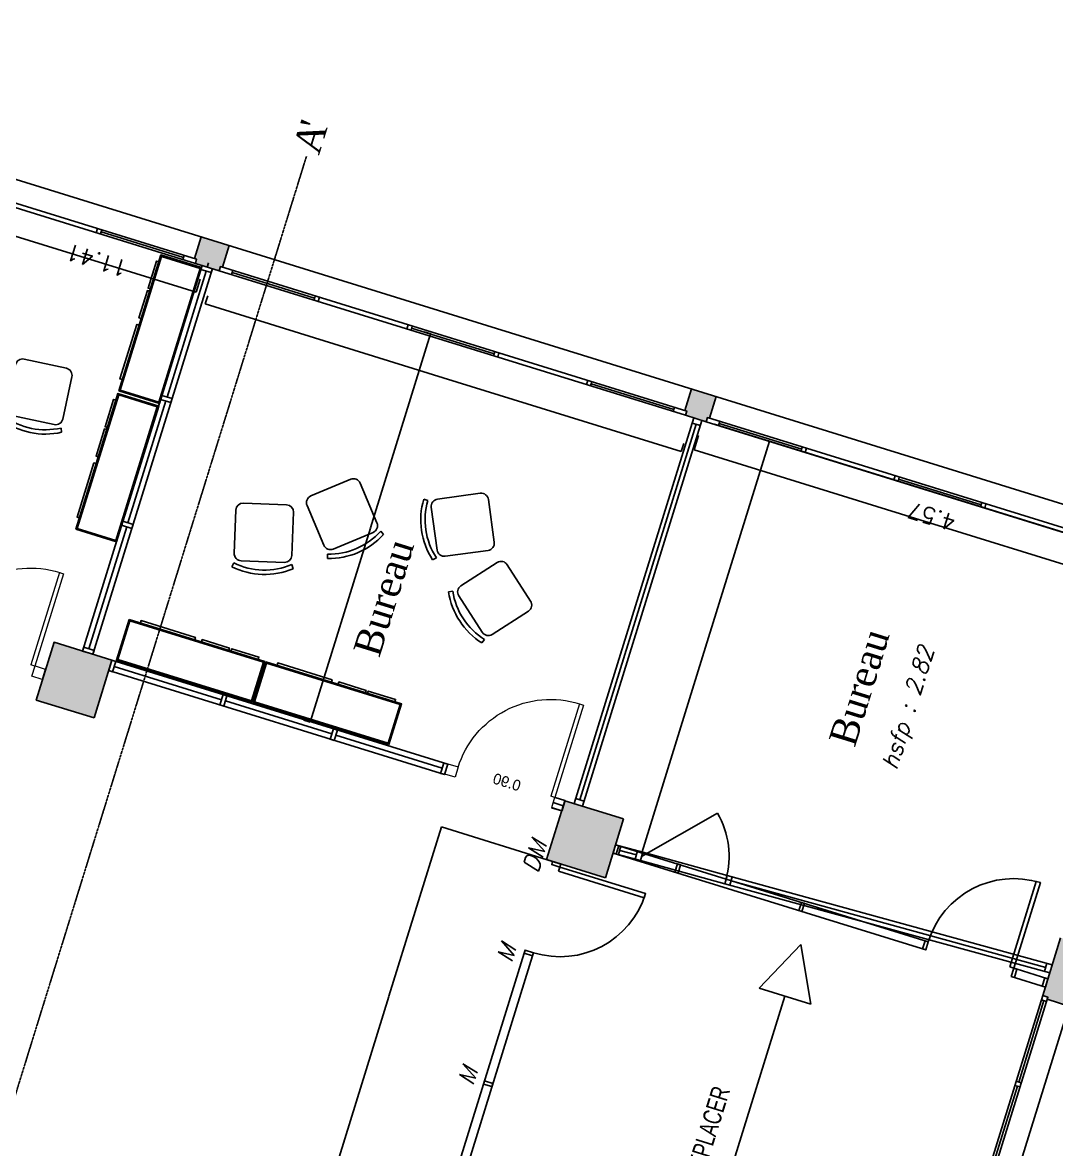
# Model space of a CAD drawing. Header units: metres. Extents: x -1642643 to 2228512, y -1236052 to 2422133.
# Drawn here: x 589015 to 598586, y 133949 to 144384 of the extents above; entities that cross this region are included whole.
import ezdxf
from ezdxf.enums import TextEntityAlignment as Align

# ---------------------------------------------------------------- set-up
doc = ezdxf.new("R2010")
doc.units = ezdxf.units.M
doc.header["$PDSIZE"] = 0.01
doc.linetypes.add('TIRET-MIXTE', pattern=[1.7, 1.2, -0.2, 0.1, -0.2])
for name, color, linetype in [('ALTIMETRIE', 10, 'Continuous'), ('APPLAT-GRIS', 253, 'Continuous'), ('Cotation nouvelles cloisons', 250, 'Continuous'), ('COTATION-PLANI', 4, 'Continuous'), ('COUPE', 1, 'TIRET-MIXTE'), ('FENETRE', 32, 'Continuous'), ('Mobilier', 7, 'Continuous'), ('MUR', 130, 'Continuous'), ('Nouvelles cloisons', 5, 'Continuous'), ('PORTE', 213, 'Continuous'), ('TEXTES-PIECES', 23, 'Continuous')]:
    doc.layers.add(name, color=color, linetype=linetype)
doc.layers.add('cloison', color=5, linetype='Continuous', lineweight=20)
doc.layers.add('HACHURES', color=4, linetype='Continuous', lineweight=20)
doc.layers.add('Seuils', color=7, linetype='Continuous', plot=False)
doc.styles.add('Simplex 1.5', font='simplex.shx', dxfattribs={"height": 0.075})
doc.styles.add('style1', font='romans.shx', dxfattribs={"width": 0.7, "height": 10})
doc.styles.add('Times 3.0', font='times.ttf', dxfattribs={"height": 0.15})
doc.dimstyles.get("Standard").update_dxf_attribs({"dimtxt": 0.18, "dimasz": 0.18, "dimexe": 0.18, "dimexo": 0.0625, "dimgap": 0.09, "dimtad": 0, "dimtih": 1, "dimtoh": 1, "dimdec": 4, "dimzin": 0, "dimdsep": 46, "dimtxsty": 'Standard', "dimcen": 0.09, "dimadec": 0, "dimazin": 0, "dimtfac": 1, "dimtdec": 4, "dimtofl": 0, "dimtmove": 0, "dimatfit": 0, "dimfxl": 1, "dimtolj": 1, "dimtzin": 0, "dimarcsym": 0})

# ---------------------------------------------------------------- blocks, each defined once
blk = doc.blocks.new('A$C1532335B')
for p, q in [((1.042098163620277, 10.00000005856743), (1.686516936578103, 9.711122677586983)), ((3.275333978353021, 9.695354884983855), (10.33734641107654, 9.695354884983853)), ((2.098331906233545, 1.456340380139523), (2.098331906233547, 8.518352812863046)), ((11.51434848319735, 8.518352812863043), (11.51434848319735, 1.456340380139522)), ((1.121343332564207, 5.920176526785781e-08), (1.792311367481413, 0.2322582251350056)), ((10.33734641107654, 0.2793383080187111), (3.275333978353017, 0.2793383080187137))]:
    blk.add_line(p, q)
for centre, radius, start, end in [((12.09652282413616, 5.087287043255365), 12.0969026513607, 156.0390891291685, 204.8689746017974), ((12.09652282413616, 5.087287043255365), 11.39070140808838, 156.0505359395555, 205.228377326037), ((3.275333978353019, 8.518352812863046), 1.177002072120542, 89.99999999999997, 180), ((10.33734641107654, 8.518352812863046), 1.177002072120542, 0, 89.99999999999997), ((3.275333978353019, 1.456340380139523), 1.177002072120542, 180, 270), ((10.33734641107654, 1.456340380139522), 1.177002072120542, 270, 0)]:
    blk.add_arc(centre, radius, start, end)
blk = doc.blocks.new('*D284')
at = {"layer": 'Cotation nouvelles cloisons', "color": 0, "lineweight": -2, "transparency": 16777216}
for p, q in [((592793.0984359976, 141501.4878602148), (592235.6485665152, 139703.4594076878)), ((592733.4968305286, 141520.1548340279), (592793.3236657698, 141501.606483778)), ((591678.0870848096, 137905.0709551609), (592235.536954292, 139703.0994076879)), ((591618.3788735762, 137923.3940755008), (591678.2057083728, 137904.8457253887))]:
    blk.add_line(p, q, dxfattribs=at)
at = {"layer": 'Cotation nouvelles cloisons', "color": 0, "transparency": 16777216}
for points in [[(592793.069781553, 141501.4967440655), (592793.1270904422, 141501.478976364), (592793.1517391021, 141501.6597868825)], [(591678.0584303649, 137905.0798390117), (591678.1157392542, 137905.0620713102), (591678.0337817051, 137904.8990284932)]]:
    blk.add_solid(points, dxfattribs=at)
at = {"layer": 'Defpoints', "color": 0, "transparency": 16777216}
for p in [(592733.437133769, 141520.1733420503), (592793.1517391021, 141501.6597868825), (591618.3191768166, 137923.4125835232)]:
    blk.add_point(p, dxfattribs=at)
at = {"layer": 'Cotation nouvelles cloisons', "color": 0, "transparency": 16777216, "insert": (592235.5927604035, 139703.2794076878), "char_height": 0.18, "attachment_point": 5}
blk.add_mtext('\\A1;3765.6574', dxfattribs=at)
blk = doc.blocks.new('*D285')
at = {"layer": 'Cotation nouvelles cloisons', "color": 0, "lineweight": -2, "transparency": 16777216}
for p, q in [((595273.415578257, 140561.1172871082), (595231.6081393271, 140426.2693503911)), ((595231.8333690994, 140426.3879739542), (597410.6889693101, 139750.8687583091)), ((599590.7057326642, 139074.9895426642), (597411.850132454, 139750.5087583091)), ((599632.6317951917, 139209.6122497203), (599590.8243562274, 139074.764312892))]:
    blk.add_line(p, q, dxfattribs=at)
at = {"layer": 'Cotation nouvelles cloisons', "color": 0, "transparency": 16777216}
for points in [[(595231.8422529502, 140426.4166283989), (595231.8244852487, 140426.3593195096), (595231.6614424316, 140426.4412770587)], [(599590.714616515, 139075.0181971088), (599590.6968488134, 139074.9608882196), (599590.8776593319, 139074.9362395597)]]:
    blk.add_solid(points, dxfattribs=at)
at = {"layer": 'Defpoints', "color": 0, "transparency": 16777216}
for p in [(595273.4340862792, 140561.1769838677), (599632.6503032141, 139209.6719464799), (599590.8776593319, 139074.9362395597)]:
    blk.add_point(p, dxfattribs=at)
at = {"layer": 'Cotation nouvelles cloisons', "color": 0, "transparency": 16777216, "insert": (597411.2695508818, 139750.6887583091), "char_height": 0.18, "attachment_point": 5}
blk.add_mtext('\\A1;4563.9163', dxfattribs=at)
blk = doc.blocks.new('Porte 0.90')
at = {"layer": 'cloison'}
for p, q in [((548.1176953229588, 27.00976508646272), (548.0778933134279, 27.00896973221097)), ((548.0778933134279, 27.00896973221097), (548.0778933133115, 26.1160589531064)), ((548.1178933133488, 27.01132556493394), (548.117343777616, 26.11605895322282)), ((548.0778933133115, 26.1160589531064), (548.117343777616, 26.11605895322282))]:
    blk.add_line(p, q, dxfattribs=at)
for points in [[(547.9779974446283, 26.01802063849755), (548.0779974447214, 26.01802063849755), (548.0779974447214, 26.11802063859068), (547.9779974446283, 26.11802063847426)], [(549.0154216248193, 26.02069960988592), (549.115421624796, 26.02069960988592), (549.115421624796, 26.12069960997906), (549.0154216248193, 26.12069960997906)]]:
    blk.add_lwpolyline(points, close=True, dxfattribs=at)
blk.add_arc((548.1190688264323, 26.11481571977492), 0.8965106157188265, 0, 90.215611038073, dxfattribs=at)
at = {"layer": 'cloison', "insert": (548.4134892805596, 26.16935067414306), "char_height": 0.09999999999999999, "attachment_point": 1}
blk.add_mtext_dynamic_manual_height_columns('0.90', width=9.812187599723652, gutter_width=12.5, heights=[0], dxfattribs=at)
blk = doc.blocks.new('A$C1FF95EB7')
at = {"linetype": 'Continuous'}
for points in [[(6.394736853236466, 21.31578944188082), (1.113119196816115e-08, 21.31578944188082), (1.113119196816115e-08, -3.180341678898913e-08), (6.394736853236466, -3.180341678898913e-08)], [(6.217105274289096, 21.13815786293345), (0.1776315900785619, 21.13815786293345), (0.1776315900785619, 0.1776315471439531), (6.217105274289096, 0.1776315471439531)]]:
    blk.add_lwpolyline(points, close=True, dxfattribs=at)
for points in [[(6.394736853236466, 11.01315786293344), (6.750000011131192, 11.01315786293344), (6.750000011131192, 19.53947365240712), (6.394736853236466, 19.53947365240712)], [(6.394736853236466, 5.684210494512378), (6.750000011131192, 5.684210494512378), (6.750000011131192, 9.947368389249228), (6.394736853236466, 9.947368389249228)], [(6.394736853236466, 1.065789441880796), (6.750000011131192, 1.065789441880796), (6.750000011131192, 5.328947336617645), (6.394736853236466, 5.328947336617645)]]:
    blk.add_lwpolyline(points, dxfattribs=at)
blk = doc.blocks.new('*D288')
at = {"layer": 'Cotation nouvelles cloisons', "color": 0, "lineweight": -2, "transparency": 16777216}
for p, q in [((584270.147790804, 143988.9207757454), (584232.5270708202, 143867.5769049532)), ((584232.7523005923, 143867.6955285163), (587427.3731676114, 142877.2545914651)), ((590623.1551977743, 141886.4536544138), (587428.5343307551, 142876.8945914651)), ((590660.8945413213, 142007.5722954339), (590623.2738213374, 141886.2284246417))]:
    blk.add_line(p, q, dxfattribs=at)
at = {"layer": 'Cotation nouvelles cloisons', "color": 0, "transparency": 16777216}
for points in [[(584232.761184443, 143867.724182961), (584232.7434167415, 143867.6668740717), (584232.5803739247, 143867.7488316208)], [(590623.1640816251, 141886.4823088585), (590623.1463139235, 141886.4249999692), (590623.3271244419, 141886.4003513093)]]:
    blk.add_solid(points, dxfattribs=at)
at = {"layer": 'Defpoints', "color": 0, "transparency": 16777216}
for p in [(584270.1662988265, 143988.980472505), (590660.9130493437, 142007.6319921935), (590623.3271244419, 141886.4003513093)]:
    blk.add_point(p, dxfattribs=at)
at = {"layer": 'Cotation nouvelles cloisons', "color": 0, "transparency": 16777216, "insert": (587427.9537491832, 142877.074591465), "char_height": 0.18, "attachment_point": 5}
blk.add_mtext('\\A1;6690.8434', dxfattribs=at)
blk = doc.blocks.new('*D289')
at = {"layer": 'Cotation nouvelles cloisons', "color": 0, "lineweight": -2, "transparency": 16777216}
for p, q in [((590729.3161417389, 141853.4747225055), (590705.7901908439, 141777.59286945)), ((590706.015420616, 141777.7114930132), (592908.7075273918, 141094.8021510023)), ((595112.5607973115, 140411.5328089913), (592909.8686905357, 141094.4421510022)), ((595136.2053717697, 140487.1894322746), (595112.6794208748, 140411.3075792191))]:
    blk.add_line(p, q, dxfattribs=at)
at = {"layer": 'Cotation nouvelles cloisons', "color": 0, "transparency": 16777216}
for points in [[(590706.0243044668, 141777.7401474578), (590706.0065367653, 141777.6828385685), (590705.8434939483, 141777.7647961177)], [(595112.5696811622, 140411.5614634359), (595112.5519134607, 140411.5041545466), (595112.7327239793, 140411.4795058868)]]:
    blk.add_solid(points, dxfattribs=at)
at = {"layer": 'Defpoints', "color": 0, "transparency": 16777216}
for p in [(590729.3346497612, 141853.5344192652), (595136.2238797921, 140487.2491290343), (595112.7327239793, 140411.4795058868)]:
    blk.add_point(p, dxfattribs=at)
at = {"layer": 'Cotation nouvelles cloisons', "color": 0, "transparency": 16777216, "insert": (592909.2881089638, 141094.6221510022), "char_height": 0.18, "attachment_point": 5}
blk.add_mtext('\\A1;4613.8279', dxfattribs=at)
blk = doc.blocks.new('*D290')
at = {"layer": 'Cotation nouvelles cloisons', "color": 0, "lineweight": -2, "transparency": 16777216}
for p, q in [((595457.7145287422, 140652.1907958997), (595928.9786145843, 140506.0829282655)), ((595928.7533848122, 140505.9643047023), (595338.0864188587, 138600.7956628329)), ((594747.3078406821, 136695.2670209636), (595337.9748066355, 138600.435662833)), ((594505.3979350557, 136770.0788529344), (594747.4264642453, 136695.0417911915))]:
    blk.add_line(p, q, dxfattribs=at)
at = {"layer": 'Cotation nouvelles cloisons', "color": 0, "transparency": 16777216}
for points in [[(595928.7247303675, 140505.9731885531), (595928.7820392568, 140505.9554208516), (595928.8066879166, 140506.13623137)], [(594747.2791862374, 136695.2759048144), (594747.3364951267, 136695.2581371129), (594747.2545375776, 136695.095094296)]]:
    blk.add_solid(points, dxfattribs=at)
at = {"layer": 'Defpoints', "color": 0, "transparency": 16777216}
for p in [(595457.6548319827, 140652.2093039221), (595928.8066879166, 140506.13623137), (594505.338238296, 136770.0973609568)]:
    blk.add_point(p, dxfattribs=at)
at = {"layer": 'Cotation nouvelles cloisons', "color": 0, "transparency": 16777216, "insert": (595338.0306127471, 138600.6156628329), "char_height": 0.18, "attachment_point": 5}
blk.add_mtext('\\A1;3990.0000', dxfattribs=at)
blk = doc.blocks.new('*D292')
at = {"layer": 'Cotation nouvelles cloisons', "color": 0, "lineweight": -2, "transparency": 16777216}
for p, q in [((592892.6620336476, 136934.8667280982), (592406.5634058679, 135366.978364802)), ((593922.3046950438, 136615.8309956248), (592892.5434100844, 136935.0919578704)), ((591877.6806640282, 133661.0918448875), (592406.4517936446, 135366.6183648021)), ((592907.2167198826, 133341.7122588719), (591877.455434256, 133660.9732213243))]:
    blk.add_line(p, q, dxfattribs=at)
at = {"layer": 'Cotation nouvelles cloisons', "color": 0, "transparency": 16777216}
for points in [[(592892.633379203, 136934.875611949), (592892.6906880923, 136934.8578442475), (592892.7153367521, 136935.0386547659)], [(591877.6520095835, 133661.1007287382), (591877.7093184728, 133661.0829610367), (591877.6273609237, 133660.9199182198)]]:
    blk.add_solid(points, dxfattribs=at)
at = {"layer": 'Defpoints', "color": 0, "transparency": 16777216}
for p in [(592892.7153367521, 136935.0386547659), (593922.3643918035, 136615.8124876024), (592907.2764166422, 133341.6937508495)]:
    blk.add_point(p, dxfattribs=at)
at = {"layer": 'Cotation nouvelles cloisons', "color": 0, "transparency": 16777216, "insert": (592406.5075997561, 135366.7983648019), "char_height": 0.18, "attachment_point": 5}
blk.add_mtext('\\A1;3427.8648', dxfattribs=at)

msp = doc.modelspace()

# ---------------------------------------------------------------- hatches: boundary and pattern name
at = {"layer": 'APPLAT-GRIS'}
for points in [[(590669.9828181565, 142398.2896813371), (590607.7958629429, 142197.7085693174), (590626.8988258541, 142191.7860023298), (590615.0536916554, 142153.5800761164), (590834.7377681136, 142085.4705576405), (590846.5829026848, 142123.6764838353), (590865.6858655959, 142117.7539166429), (590927.8728196919, 142318.3350246393)], [(590669.9828180418, 142398.2896813511), (590607.795862904, 142197.7085693359), (590626.8988258076, 142191.7860023469), (590615.0536915805, 142153.5800761296), (590834.7377681163, 142085.4705576457), (590846.5829025828, 142123.6764838496), (590865.6858655459, 142117.7539166594), (590927.8728196649, 142318.3350246027)], [(595206.9365480691, 140991.6799800277), (595144.7495930046, 140791.0988679708), (595163.8525559157, 140785.1763009832), (595152.007421717, 140746.9703748256), (595343.0370538086, 140687.7447071851), (595354.8821880072, 140725.9506333985), (595373.9851511419, 140720.0280662433), (595436.1721050143, 140920.6091740534)], [(595206.936548031, 140991.6799799997), (595144.7495930046, 140791.09886795), (595163.8525559081, 140785.176300961), (595152.0074215871, 140746.9703748337), (595343.0370537598, 140687.7447072013), (595354.8821879867, 140725.9506334187), (595373.9851511894, 140720.0280662151), (595436.172105017, 140920.6091740049)], [(589307.584812358, 138645.5523672507), (589141.752931714, 138110.6694012687), (589676.635897845, 137944.8375206434), (589842.46777834, 138479.7204866998)], [(589307.5848122744, 138645.5523672754), (589141.752931712, 138110.6694012714), (589676.63589781, 137944.8375206188), (589842.4677783897, 138479.7204866785)], [(594034.9358807653, 137177.6775635586), (593866.1427165717, 136633.2431159534), (594410.5771639347, 136464.449951946), (594579.3703281283, 137008.8843989552)], [(594034.9358807701, 137177.6775634976), (593866.142716512, 136633.2431159823), (594410.5771638566, 136464.4499519599), (594579.3703280708, 137008.8843989403)], [(598678.5069435984, 135912.3422361903), (598672.5843762755, 135893.2392730184), (598624.8269685507, 135908.0456908226), (598458.9826334417, 135373.1225677386), (598506.7400413156, 135358.3161497295), (598500.8174740672, 135339.2131867253), (598701.398589775, 135277.0262304314), (598879.0880552083, 135850.1552811817)], [(598678.5069435916, 135912.3422361711), (598672.5843762768, 135893.239273003), (598624.8269685138, 135908.0456908146), (598458.9826333892, 135373.1225677492), (598506.740041229, 135358.316149792), (598500.8174740599, 135339.2131867005), (598701.3985896333, 135277.0262304597), (598879.0880551621, 135850.1552811714)]]:
    msp.add_hatch(color=256, dxfattribs=at).paths.add_polyline_path(points)

# ---------------------------------------------------------------- linework, layer by layer
at = {"layer": 'COUPE', "flags": 128}
msp.add_lwpolyline([(586364.9323009849, 126119.7539154061), (591642.9052954316, 143143.6086785228)], dxfattribs=at)
at = {"layer": 'FENETRE'}
for p, q in [((594120.8992141634, 137151.0260111459), (595228.4192737341, 140723.2801059254)), ((594120.8992141678, 137151.0260111522), (595228.4192737555, 140723.2801059138)), ((594173.911558181, 137186.9382845603), (595251.8187824786, 140663.6775664978)), ((594173.9115581623, 137186.938284577), (595251.818782475, 140663.6775665079)), ((594197.311066404, 137127.3357424878), (595304.8311259747, 140699.5898372673)), ((594197.3110664224, 137127.3357425102), (595304.8311258989, 140699.5898373064)), ((595290.0247091949, 140651.8324329138), (595213.6128562093, 140675.5227000073)), ((595290.0247091214, 140651.8324328791), (595213.6128562732, 140675.5226999988)), ((594756.0402530581, 136701.2346824624), (594505.3382382691, 136770.097360871)), ((594734.8507350087, 136624.091956354), (594484.1367869973, 136692.9578868106)), ((598547.8335944712, 135659.7071709849), (595537.110608384, 136486.6907476254)), ((598524.1308755577, 135583.2551595375), (595515.9211109728, 136409.5480963208)), ((598486.5114169717, 135635.0699833028), (595574.7300941646, 136434.8760236979)), ((598534.725634098, 135621.8265361332), (598535.98229298, 135621.4813579798))]:
    msp.add_line(p, q, dxfattribs=at)
at = {"layer": 'FENETRE', "flags": 128}
for points in [[(586297.7840381265, 143492.0802588754), (590615.0536914319, 142153.5800758556)], [(586297.7840380925, 143492.0802588859), (590615.053691366, 142153.5800758305)], [(586309.6291723996, 143530.2861850888), (590626.898825705, 142191.786002069)], [(586309.6291723194, 143530.2861851033), (590626.8988257215, 142191.786002069)], [(589709.9565990418, 142476.0692277171), (589698.1114646196, 142437.863301541)], [(589709.9565990308, 142476.0692277314), (589698.1114644529, 142437.8633015618)], [(589748.1625250876, 142464.2240933322), (589736.3173906654, 142426.0181671374)], [(589748.1625250679, 142464.2240933164), (589736.3173906014, 142426.0181671124)], [(590506.3584803194, 142208.2184420892), (589742.2399579883, 142445.1211302534)], [(590506.3584801666, 142208.2184421244), (589742.2399579161, 142445.1211302806)], [(590512.2810474932, 142227.3214051307), (590500.435913071, 142189.1154789359)], [(590512.2810475582, 142227.3214051469), (590500.4359130743, 142189.1154788873)], [(590846.5829023123, 142123.6764837422), (595163.8525556922, 140785.1763007224)], [(590846.5829023088, 142123.6764837518), (595163.8525555823, 140785.1763006964)], [(590834.7377680391, 142085.4705575288), (595152.0074213445, 140746.970374509)], [(590834.7377680817, 142085.4705575345), (595152.007421244, 140746.9703745135)], [(590961.2006808221, 142088.1410805688), (590949.3555464, 142049.935154374)], [(590961.2006806944, 142088.1410806049), (590949.3555463391, 142049.9351543664)], [(591719.3966367245, 141832.1354308159), (590955.2781135738, 142069.038117639)], [(591719.3966367205, 141832.1354308317), (590955.278113577, 142069.0381176803)], [(591725.3192038983, 141851.2383938574), (591713.4740694761, 141813.0324676626)], [(591725.3192038725, 141851.2383938676), (591713.4740694058, 141813.0324676636)], [(591763.5251299441, 141839.3932594166), (591751.6799955219, 141801.1873332404)], [(591763.5251300208, 141839.3932594182), (591751.679995443, 141801.1873332486)], [(592584.9525422007, 141584.7228712209), (592573.1074077785, 141546.5169450261)], [(592584.9525421222, 141584.7228712213), (592573.1074076728, 141546.516945073)], [(592623.1584682465, 141572.8777367801), (592611.3133338243, 141534.6718105853)], [(592623.1584682707, 141572.8777367719), (592611.313333804, 141534.671810568)], [(593381.3544239998, 141316.8720874742), (592617.2359009236, 141553.7747737386)], [(593381.3544240838, 141316.8720874914), (592617.2359008791, 141553.7747737495)], [(593387.2769912481, 141335.9750506275), (593375.431856826, 141297.7691244327)], [(593387.2769912529, 141335.9750505828), (593375.4318566923, 141297.7691244689)], [(593425.4829172939, 141324.1299161867), (593413.6377828717, 141285.9239900105)], [(593425.4829172901, 141324.1299161679), (593413.6377828406, 141285.9239900195)], [(594246.9103289545, 141069.4595263891), (594235.0651945323, 141031.2536001944)], [(594246.9103288916, 141069.4595263588), (594235.0651944423, 141031.2536002104)], [(594285.1162550002, 141057.6143919856), (594273.271120578, 141019.4084657908)], [(594285.1162550573, 141057.614391965), (594273.2711204794, 141019.4084657955)], [(595043.312210232, 140801.6087407426), (594279.1936879009, 141038.5114289068)], [(595043.312210156, 140801.608740773), (594279.1936877943, 141038.5114289636)], [(595049.2347774059, 140820.7117037841), (595037.3896429837, 140782.5057775893)], [(595049.234777419, 140820.7117037743), (595037.3896429696, 140782.5057776259)], [(595343.037053585, 140687.7447070361), (599545.6889284551, 139384.7799270593)], [(595343.0370534684, 140687.7447070479), (599545.6889284502, 139384.7799270493)], [(595354.8821878582, 140725.9506332495), (599557.5340627283, 139422.9858532355)], [(595354.8821878239, 140725.9506332863), (599557.5340626772, 139422.9858532666)], [(595469.4999663681, 140690.4152300761), (595457.6548319459, 140652.2093038813)], [(595469.4999663207, 140690.4152301049), (595457.654831854, 140652.2093039009)], [(596227.6959221959, 140434.4095803231), (595463.5773991197, 140671.3122671463)], [(596227.6959221072, 140434.4095803451), (595463.5773990749, 140671.3122671592)], [(596233.6184894443, 140453.5125433647), (596221.7733550221, 140415.3066171699)], [(596233.6184894987, 140453.5125433676), (596221.7733550321, 140415.3066171636)], [(596271.82441549, 140441.6674089425), (596259.9792810678, 140403.4614827477)], [(596271.8244154247, 140441.6674089872), (596259.9792810692, 140403.4614827487)], [(597093.2518277466, 140186.9970207282), (597081.4066933244, 140148.7910945334)], [(597093.2518276373, 140186.9970207559), (597081.4066932818, 140148.7910945174)], [(597131.4577537924, 140175.1518862874), (597119.6126193702, 140136.9459601112)], [(597131.4577537684, 140175.1518862509), (597119.6126193191, 140136.9459601025)], [(597889.6537096202, 139919.1462369815), (597125.5351864696, 140156.0489232645)], [(597889.6537094704, 139919.1462370048), (597125.5351865054, 140156.0489232495)], [(597895.5762767941, 139938.2492001348), (597883.7311423719, 139900.04327394)], [(597895.576276768, 139938.2492001173), (597883.7311423186, 139900.0432739689)], [(597933.7822028399, 139926.4040657126), (597921.9370684177, 139888.1981395178)], [(597933.7822028224, 139926.404065758), (597921.9370684497, 139888.198139464)], [(594212.1174843013, 137175.093150194), (594135.7056321353, 137198.7834188894)], [(594212.1174842167, 137175.0931502177), (594135.7056320906, 137198.7834188808)], [(594532.3510135859, 136679.7144592733), (594553.5405316353, 136756.8571853631)], [(594697.2312747836, 136675.9067725197), (594542.9457726479, 136718.2858223834)], [(594686.6365156472, 136637.3354094841), (594707.8260336965, 136714.4781355739)], [(594734.8507350087, 136624.0919564285), (594756.0402530581, 136701.2346825183)], [(595515.9211109728, 136409.5480963581), (595537.1106290221, 136486.6908224293)], [(595564.1353303343, 136396.3046433025), (595585.3248483837, 136473.4473693736)], [(598475.9166547805, 135596.4986076758), (598497.1060739607, 135673.6409757838)], [(597437.3398009837, 132077.8614358224), (598458.9826332927, 135373.1225675337)], [(597437.3398009248, 132077.861435855), (598458.9826333203, 135373.1225675268)], [(597485.0972087085, 132063.0550179624), (598506.740040943, 135358.3161496737)], [(597485.0972086533, 132063.0550179323), (598506.7400408265, 135358.316149673)], [(598458.9826332927, 135373.1225674779), (598506.740040943, 135358.3161496737)], [(598458.982633303, 135373.1225674712), (598506.7400408265, 135358.316149673)], [(598237.0748008937, 134572.9463905275), (598471.0162028074, 135327.5134324089)], [(598237.07480084, 134572.9463905168), (598471.0162027351, 135327.513432417)], [(598447.137498945, 135334.9166413203), (598494.8949065953, 135320.1102235161)], [(598447.1374988708, 135334.9166413784), (598494.8949065055, 135320.1102235457)], [(597985.3656970859, 133761.0704596147), (598225.229666695, 134534.7404644073)], [(597985.3656970272, 133761.0704595913), (598225.2296666475, 134534.7404644106)], [(598201.3509627581, 134542.1436732814), (598249.1083704084, 134527.3372554772)], [(598201.3509626375, 134542.1436732953), (598249.1083702893, 134527.3372555182)], [(598213.1960969567, 134580.3495994762), (598260.9535046071, 134565.5431816534)], [(598213.1960969757, 134580.3495994782), (598260.9535044992, 134565.5431816799)]]:
    msp.add_lwpolyline(points, dxfattribs=at)
at = {"layer": 'MUR'}
for p, q in [((584266.3305612057, 144383.6393066675), (600011.3317605257, 139502.1543384336)), ((590607.7958626472, 142197.7085692936), (590626.8988257559, 142191.7860021801)), ((590626.8988257559, 142191.7860021801), (590615.0536913237, 142153.5800760874)), ((590736.7408634204, 142157.7312409923), (590724.8957289882, 142119.5253148995)), ((595343.037053585, 140687.7447071292), (595152.0074214935, 140746.9703747139)), ((595343.0370535029, 140687.7447071591), (595152.0074214243, 140746.9703747014)), ((599688.9611514062, 139340.3606732741), (595419.44890441, 140664.054434336)), ((599688.9611512679, 139340.3606732732), (595419.4489043362, 140664.0544343262)), ((600011.3317605257, 139502.1543384336), (595350.2714028358, 124468.12239943))]:
    msp.add_line(p, q, dxfattribs=at)
at = {"layer": 'MUR', "flags": 128}
for points in [[(590607.7958627194, 142197.7085692801), (590669.982817933, 142398.2896813184)], [(590607.7958626472, 142197.7085692936), (590669.9828178021, 142398.2896813645)], [(590865.6858653724, 142117.753916587), (590927.8728193194, 142318.3350246393)], [(590865.6858652891, 142117.7539166172), (590927.872819314, 142318.3350246506)], [(590607.7958627194, 142197.7085692801), (590626.898825705, 142191.7860021808), (590615.0536914319, 142153.5800760605)], [(590834.7377680391, 142085.4705575288), (590615.0536914319, 142153.5800760605)], [(590834.7377680817, 142085.4705575345), (590615.0536913237, 142153.5800760874)], [(590865.6858653724, 142117.753916587), (590846.5829023123, 142123.6764837794), (590834.7377680391, 142085.4705576405)], [(590865.6858652891, 142117.7539166172), (590846.5829023088, 142123.6764837518), (590834.737768005, 142085.4705576801)], [(595144.749592632, 140791.0988679335), (595206.9365478456, 140991.6799799718)], [(595144.7495926366, 140791.0988679422), (595206.9365477742, 140991.6799799574)], [(595373.9851509184, 140720.0280660943), (595436.1721048653, 140920.6091741465)], [(595373.9851508981, 140720.0280660616), (595436.1721048291, 140920.6091741851)], [(595144.749592632, 140791.0988679335), (595163.8525556922, 140785.1763008342), (595152.0074213445, 140746.9703747139)], [(595144.7495926366, 140791.0988679422), (595163.8525556168, 140785.1763008076), (595152.0074213131, 140746.9703747359)], [(595373.9851509184, 140720.0280660943), (595354.8821878582, 140725.9506332867), (595343.037053585, 140687.7447071478)], [(595373.9851508981, 140720.0280660616), (595354.8821878411, 140725.9506333419), (595343.0370535029, 140687.7447071591)], [(594579.3703278303, 137008.8843988434), (594034.9358804673, 137177.6775635027), (593866.1427163482, 136633.2431158975), (594410.5771636367, 136464.4499518902)], [(594579.3703277968, 137008.8843988425), (594034.9358804021, 137177.6775634899), (593866.1427163662, 136633.2431159056), (594410.5771635997, 136464.4499519176)], [(594579.3703279793, 137008.8843993277), (594410.5771636367, 136464.4499518529)], [(594579.3703279519, 137008.8843993428), (594410.5771635824, 136464.449951862)], [(598624.8269682527, 135908.0456907668), (598458.9826332927, 135373.1225675337)], [(598624.8269682568, 135908.0456907723), (598458.9826333203, 135373.1225675268)], [(598458.9826332927, 135373.122567571), (598506.740041092, 135358.3161496364), (598500.8174738437, 135339.2131866321), (598701.3985891789, 135277.0262304686)], [(598458.9826332091, 135373.1225675613), (598506.7400410661, 135358.3161496596), (598500.8174738031, 135339.2131866583), (598701.3985891541, 135277.0262304864)]]:
    msp.add_lwpolyline(points, dxfattribs=at)
at = {"layer": 'MUR'}
for points in [[(589676.6358974725, 137944.8375205689), (589842.4677781165, 138479.720486644), (589307.5848121345, 138645.5523671948), (589141.7529314905, 138110.6694011197)], [(589676.6358974248, 137944.8375205555), (589842.4677781329, 138479.7204866363), (589307.5848120176, 138645.5523672332), (589141.7529314207, 138110.6694011179)]]:
    msp.add_lwpolyline(points, close=True, dxfattribs=at)
at = {"layer": 'Nouvelles cloisons'}
for p, q in [((590678.1777053152, 142135.1023642083), (589570.9808225536, 138563.8906607741)), ((590725.9351129152, 142120.2959462644), (590725.6259977678, 142119.2989098298)), ((590773.6925206438, 142105.4895283417), (589666.4956377883, 138534.2778249975)), ((590714.3731201396, 142083.0032799338), (590352.5443018434, 140915.9413680459)), ((590341.291424198, 140879.6457380943), (589991.2677048041, 139750.6606203582)), ((589980.0148271759, 139714.3649904623), (589629.9911077991, 138585.3798727817)), ((589842.4677781329, 138479.7204866363), (592952.183225886, 137515.603112447)), ((589812.8549422106, 138384.2056713248), (592922.5703900578, 137420.0882970454)), ((589863.9569899181, 138420.7102014596), (590856.5694157232, 138112.9666468824)), ((590892.8650456192, 138101.7137692542), (591878.5779402253, 137796.1093036113)), ((591914.8735701211, 137784.8564259831), (592900.586464616, 137479.2519603746)), ((592936.882094512, 137467.9990827465), (592939.2540616717, 137467.2636923906)), ((593911.6419749702, 137113.4425233685), (594005.9553373326, 137084.2021787758)), ((593928.5395693759, 137160.5515953848), (594020.7617552553, 137131.9595865044)), ((593944.3621961541, 137207.9939438035), (594035.5681732721, 137179.7169941429))]:
    msp.add_line(p, q, dxfattribs=at)
at = {"layer": 'Nouvelles cloisons', "color": 6}
for p, q in [((594505.3382382786, 136770.0973609012), (597399.4371340241, 135872.8284153504)), ((594481.6479695083, 136693.6855086256), (597375.7468654934, 135796.4165630614)), ((598154.0041737447, 135638.8870068181), (598507.408990588, 135529.3195114944)), ((598168.5198311994, 135550.6300199474), (598483.7187219117, 135452.9076591287))]:
    msp.add_line(p, q, dxfattribs=at)
at = {"layer": 'Nouvelles cloisons', "color": 4}
for p, q in [((593658.8101641986, 135765.7306271635), (592907.2764270944, 133341.6937476089)), ((593735.2220188822, 135742.0403577075), (592983.6882806832, 133318.0034785533))]:
    msp.add_line(p, q, dxfattribs=at)
at = {"layer": 'Nouvelles cloisons', "color": 0}
for p, q in [((596220.6626314436, 135846.9629009477), (595833.8114139508, 135443.4209137071)), ((596220.6626315548, 135846.9629009132), (596311.3854911425, 135295.3567345697)), ((596311.3854907573, 135295.3567345063), (595833.8114139508, 135443.4209137071)), ((596072.598452354, 135369.3888241067), (595332.2775567947, 132981.5184399363))]:
    msp.add_line(p, q, dxfattribs=at)
at = {"layer": 'Nouvelles cloisons'}
for points in [[(590773.3834064971, 142104.4924915968), (590677.8685912795, 142134.1053274289), (590666.6157136342, 142097.8096974774), (590762.13052898, 142068.1968616663)], [(590400.3017100935, 140901.1349498396), (590304.786894782, 140930.7477857618), (590293.5340171366, 140894.4521558103), (590389.0488324825, 140864.8393199992)], [(590039.0251124215, 139735.8542024699), (589943.5102971867, 139765.4670382465), (589932.2574194473, 139729.171408385), (590027.7722349045, 139699.5585725395)], [(589677.7485154165, 138570.5734548934), (589582.2337001818, 138600.18629067), (589570.9808225536, 138563.8906607741), (589666.4956378995, 138534.277824963)], [(589849.1505720126, 138372.9527937867), (589878.7634079522, 138468.4676091538), (589842.4677780389, 138479.7204867263), (589812.8549421167, 138384.2056714148)], [(590878.0586278343, 138053.9563619704), (590907.671463791, 138149.4711773931), (590871.3758338778, 138160.7240549657), (590841.7629979557, 138065.2092396542)], [(591900.0671522329, 137737.0990183657), (591929.6799881724, 137832.6138337328), (591893.3843581652, 137843.8667113955), (591863.771522337, 137748.3518959939)], [(592922.0756767177, 137420.241675039), (592951.6885125287, 137515.756490385), (592915.3928825215, 137527.0093680476), (592885.7800468045, 137431.4945526116)]]:
    msp.add_lwpolyline(points, close=True, dxfattribs=at)
at = {"layer": 'Nouvelles cloisons', "color": 6}
for points in [[(594533.9926831994, 136761.2135106691), (594505.338238545, 136770.0973613671), (594481.6479698091, 136693.6855092027), (594510.3024145747, 136684.8016584702)], [(595107.0815654392, 136583.5364750854), (595078.4271205625, 136592.4203258524), (595054.7368520318, 136516.0084735634), (595083.3912966861, 136507.1246228653)], [(598154.0041736241, 135638.8870064289), (598192.2100998587, 135627.0418722575), (598437.9966362455, 136419.8148400493), (598399.7907099514, 136431.659974422)], [(596253.2593496502, 136228.1824451517), (596224.6049049019, 136237.0662959398), (596200.9146363712, 136160.6544436509), (596229.5690810083, 136151.7705928972)], [(597399.4371340241, 135872.8284153504), (597370.782689387, 135881.7122661041), (597347.0924207451, 135805.3004138495), (597375.7468654934, 135796.4165630614)], [(598220.8645438235, 135618.1580193356), (598192.2100991864, 135627.0418700892), (598168.5198305272, 135550.6300177791), (598197.1742752928, 135541.7461670466)], [(598507.4089899899, 135529.3195119236), (598478.7545453354, 135538.2033626217), (598455.0642766935, 135461.7915103671), (598483.7187214419, 135452.907659579)]]:
    msp.add_lwpolyline(points, close=True, dxfattribs=at)
at = {"layer": 'Nouvelles cloisons', "color": 4}
for points in [[(593998.7762472826, 136592.1222179607), (593989.8923966229, 136563.4677732335), (593913.4805442744, 136587.1580419655), (593922.3643951393, 136615.8124865682)], [(593978.0472641923, 136525.2618465202), (593989.8923986416, 136563.4677726686), (594782.6653659586, 136317.681234357), (594770.8202316031, 136279.4753081186)], [(593744.1058673352, 135770.6948031798), (593735.2220164359, 135742.040358466), (593658.8101641986, 135765.7306271635), (593667.6940148583, 135794.3850718907)], [(593368.6551439527, 134559.6960793652), (593359.7712931646, 134531.0416346168), (593283.35944091, 134554.7319032587), (593292.2432916982, 134583.3863480071)]]:
    msp.add_lwpolyline(points, close=True, dxfattribs=at)
at = {"layer": 'Nouvelles cloisons', "color": 6}
msp.add_arc((598192.2100998587, 135627.0418722575), 829.9999999374229, 72.77478906627105, 162.7747885826905, dxfattribs=at)
at = {"layer": 'Nouvelles cloisons', "color": 4}
msp.add_arc((593989.892398864, 136563.4677725997), 829.9999999374229, 252.7747894131181, 342.774788932871, dxfattribs=at)
at = {"layer": 'PORTE'}
msp.add_line((594745.4454940706, 136662.6633194641), (595449.4511120915, 137063.2579897896), dxfattribs=at)
msp.add_arc((594745.4454945177, 136662.6633196131), 809.9999995657304, 344.6408274431811, 29.64082753844575, dxfattribs=at)
at = {"layer": 'Seuils', "flags": 128}
for points in [[(595537.1106290221, 136486.6908224851), (594756.0402530581, 136701.2346825183)], [(594734.8507350087, 136624.091956354), (595515.9211109728, 136409.5480963581)]]:
    msp.add_lwpolyline(points, dxfattribs=at)

# ---------------------------------------------------------------- block references
at = {"layer": 'Mobilier'}
for name, p, xscale, yscale, zscale, rotation in [('A$C1FF95EB7', (590673.1484924873, 142114.3761866974), 61.8, 61.8, 61.8, 162.7747890017352), ('A$C1532335B', (589363.3902947779, 140527.2526463787), 56.65000000000001, 56.65000000000001, 56.65000000000001, 77.77478891580375), ('A$C1FF95EB7', (590275.7706970792, 140832.6527140388), 61.8, 61.8, 61.8, 162.7747890017352), ('A$C1532335B', (592382.2852080208, 139585.3031655575), 56.64999999999998, 56.64999999999998, 56.64999999999998, 112.7747889801497), ('A$C1532335B', (592746.9084634506, 139401.1621931554), 56.64999999999998, 56.64999999999998, 56.64999999999998, 7.774788915803817), ('A$C1532335B', (591516.4787537252, 139262.8582950028), 56.64999999999998, 56.64999999999998, 56.64999999999998, 87.7747889801497), ('A$C1532335B', (593214.800384063, 138604.5012478655), 56.64999999999999, 56.64999999999999, 56.64999999999999, 32.77478891580385), ('A$C1FF95EB7', (591142.2901243697, 138089.5753197207), 61.8, 61.8, 61.8, 72.77478899957202), ('A$C1FF95EB7', (592407.180030653, 137697.4165015069), 61.8, 61.8, 61.8, 72.77478899957202)]:
    msp.add_blockref(name, p, dxfattribs=dict(at, xscale=xscale, yscale=yscale, zscale=zscale, rotation=rotation))
at = {"layer": 'PORTE', "yscale": 1000, "zscale": 1000}
for p, xscale, rotation in [((1104891.95088771, -48821.26060022847), -1000, 342.7747889950028), ((1109704.773631123, -50036.92110665652), -999.9999999999999, 342.7747890538506)]:
    msp.add_blockref('Porte 0.90', p, dxfattribs=dict(at, xscale=xscale, rotation=rotation))

# ---------------------------------------------------------------- texts
at = {"layer": 'ALTIMETRIE', "style": 'Simplex 1.5', "oblique": 15.00003}
for s, height, rotation, p in [('hsfp : 2.82', 153, 72.7747890024955, (597208.9215075374, 138038.7753232934)), ('hsfp : 2.82', 152.9999999999999, 72.77478900624203, (597208.9215075448, 138038.7753232889)), ('DM', 152.9999999999999, 72.77478900624203, (593755.8049955289, 136663.8902394662)), ('M', 152.9999999999999, 72.77478900624203, (593493.182925479, 135768.1104529404)), ('M', 152.9999999999999, 72.77478900624203, (593136.8481330024, 134630.2978434075))]:
    msp.add_text(s, height=height, rotation=rotation, dxfattribs=at).set_placement(p, align=Align.MIDDLE_CENTER)
at = {"layer": 'COTATION-PLANI', "style": 'Simplex 1.5'}
for s, p in [('11.41', (589681.1564650536, 142109.891754444)), ('4.57', (597409.7261336595, 139738.8124852434))]:
    msp.add_text(s, height=150, rotation=162.7747889953345, dxfattribs=at).set_placement(p, align=Align.TOP_CENTER)
at = {"layer": 'HACHURES', "color": 5, "lineweight": -2, "insert": (595093.6446461885, 133544.3662610232), "char_height": 169.9999999999999, "attachment_point": 1, "rotation": 72.77478899957204, "style": 'style1'}
msp.add_mtext('{\\fArial|b0|i0|c0|p34;\\C7;A DEPLACER}', dxfattribs=at)
at = {"layer": 'TEXTES-PIECES', "color": 1, "style": 'Times 3.0', "width": 0.99}
for s, p in [("'", (591713.2897642404, 143432.1947043568)), ('A', (591677.9587686956, 143318.2362323247))]:
    msp.add_text(s, height=255, rotation=72.76846332349214, dxfattribs=at).set_placement(p, align=Align.MIDDLE_CENTER)
at = {"layer": 'TEXTES-PIECES', "style": 'Times 3.0', "width": 0.99}
for p in [(592358.4812082275, 139058.7553740666), (596759.9159547836, 138228.1097385467)]:
    msp.add_text('Bureau', height=255, rotation=72.76846332349214, dxfattribs=at).set_placement(p, align=Align.MIDDLE_CENTER)

# ---------------------------------------------------------------- dimensions: what is measured, and where the dimension line sits
at = {"layer": 'Cotation nouvelles cloisons'}
for base, p1, p2, angle, picture, middle in [((590623.3271244419, 141886.4003513093), (584270.1662988266, 143988.980472505), (590660.9130493437, 142007.6319921935), 162.774788999572, '*D288', (587427.9537491832, 142877.074591465)), ((595112.7327239793, 140411.4795058868), (590729.3346497613, 141853.5344192652), (595136.2238797921, 140487.2491290343), 162.774788999572, '*D289', (592909.2881089638, 141094.6221510022)), ((592793.1517391021, 141501.6597868825), (591618.3191768165, 137923.4125835231), (592733.4371337688, 141520.1733420502), 72.77478899957262, '*D284', (592235.5927604035, 139703.2794076878)), ((595928.8066879166, 140506.13623137), (594505.3382382959, 136770.0973609568), (595457.6548319826, 140652.2093039221), 72.77478899957262, '*D290', (595338.0306127471, 138600.6156628329)), ((599590.8776593319, 139074.9362395597), (595273.4340862794, 140561.1769838677), (599632.6503032141, 139209.6719464799), 162.774788999572, '*D285', (597411.2695508818, 139750.6887583091))]:
    dim = msp.add_linear_dim(base=base, p1=p1, p2=p2, angle=angle, dimstyle='Standard', dxfattribs=at)
    dim.commit()
    dim.dimension.update_dxf_attribs({"geometry": picture, "text_midpoint": middle})
dim = msp.add_linear_dim(base=(592892.7153367521, 136935.0386547659), p1=(592907.2764166421, 133341.6937508495), p2=(593922.3643918034, 136615.8124876024), angle=72.77478899957262, dimstyle='Standard', dxfattribs=at)
dim.commit()
dim.dimension.update_dxf_attribs({"geometry": '*D292', "text_midpoint": (592406.5075997561, 135366.7983648019), "dimtype": 160})

doc.saveas('drawing.dxf')
